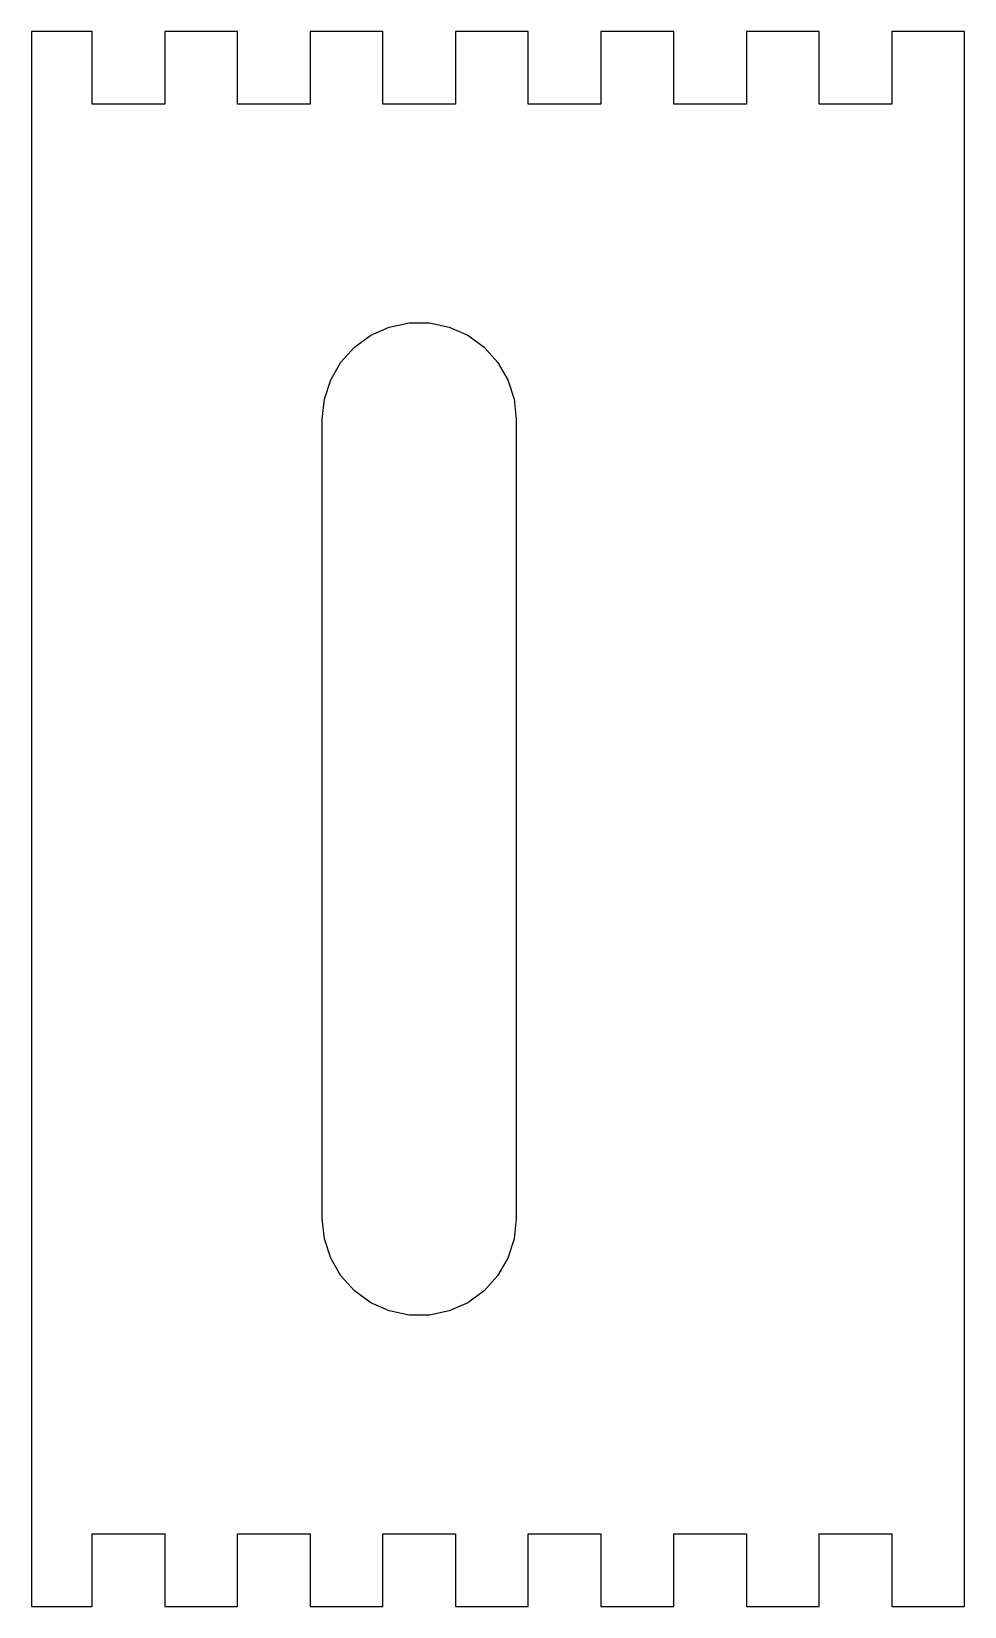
# Model space of a CAD drawing. Header units: metres. Extents: x 0 to 244, y 0 to 413.
import ezdxf

# ---------------------------------------------------------------- set-up
doc = ezdxf.new("R2010")
doc.units = ezdxf.units.M

msp = doc.modelspace()

# ---------------------------------------------------------------- linework, layer by layer
for p, q in [((15.875, 412.75), (0, 412.75)), ((0, 412.75), (0, 0)), ((15.875, 393.7), (15.875, 412.75)), ((53.975, 412.75), (34.925, 412.75)), ((34.925, 412.75), (34.925, 393.7)), ((53.975, 393.7), (53.975, 412.75)), ((92.075, 412.75), (73.025, 412.75)), ((73.025, 412.75), (73.025, 393.7)), ((92.075, 393.7), (92.075, 412.75)), ((130.175, 412.75), (111.125, 412.75)), ((111.125, 412.75), (111.125, 393.7)), ((130.175, 393.7), (130.175, 412.75)), ((168.275, 412.75), (149.225, 412.75)), ((149.225, 412.75), (149.225, 393.7)), ((168.275, 393.7), (168.275, 412.75)), ((206.375, 412.75), (187.325, 412.75)), ((187.325, 412.75), (187.325, 393.7)), ((206.375, 393.7), (206.375, 412.75)), ((244.475, 412.75), (225.425, 412.75)), ((225.425, 412.75), (225.425, 393.7)), ((244.475, 0), (244.475, 412.75)), ((34.925, 393.7), (15.875, 393.7)), ((73.025, 393.7), (53.975, 393.7)), ((111.125, 393.7), (92.075, 393.7)), ((149.225, 393.7), (130.175, 393.7)), ((187.325, 393.7), (168.275, 393.7)), ((225.425, 393.7), (206.375, 393.7)), ((88.9, 333.147), (93.751, 335.307)), ((93.751, 335.307), (98.945, 336.411)), ((98.945, 336.411), (104.255, 336.411)), ((104.255, 336.411), (109.449, 335.307)), ((109.449, 335.307), (114.3, 333.147)), ((84.6041, 330.026), (88.9, 333.147)), ((114.3, 333.147), (118.596, 330.026)), ((78.3959, 321.481), (81.051, 326.08)), ((81.051, 326.08), (84.6041, 330.026)), ((118.596, 330.026), (122.149, 326.08)), ((122.149, 326.08), (124.804, 321.481)), ((76.7551, 316.431), (78.3959, 321.481)), ((124.804, 321.481), (126.445, 316.431)), ((76.2, 311.15), (76.7551, 316.431)), ((126.445, 316.431), (127, 311.15)), ((76.2, 101.6), (76.2, 311.15)), ((127, 311.15), (127, 101.6)), ((76.7551, 96.319), (76.2, 101.6)), ((127, 101.6), (126.445, 96.319)), ((78.3959, 91.2689), (76.7551, 96.319)), ((126.445, 96.319), (124.804, 91.2689)), ((81.051, 86.6703), (78.3959, 91.2689)), ((124.804, 91.2689), (122.149, 86.6703)), ((84.6041, 82.7241), (81.051, 86.6703)), ((88.9, 79.603), (84.6041, 82.7241)), ((118.596, 82.7241), (114.3, 79.603)), ((122.149, 86.6703), (118.596, 82.7241)), ((93.751, 77.4432), (88.9, 79.603)), ((114.3, 79.603), (109.449, 77.4432)), ((98.945, 76.3391), (93.751, 77.4432)), ((104.255, 76.3391), (98.945, 76.3391)), ((109.449, 77.4432), (104.255, 76.3391)), ((15.875, 19.05), (34.925, 19.05)), ((15.875, 0), (15.875, 19.05)), ((34.925, 19.05), (34.925, 0)), ((53.975, 0), (53.975, 19.05)), ((53.975, 19.05), (73.025, 19.05)), ((73.025, 19.05), (73.025, 0)), ((92.075, 0), (92.075, 19.05)), ((92.075, 19.05), (111.125, 19.05)), ((111.125, 19.05), (111.125, 0)), ((130.175, 0), (130.175, 19.05)), ((130.175, 19.05), (149.225, 19.05)), ((149.225, 19.05), (149.225, 0)), ((168.275, 0), (168.275, 19.05)), ((168.275, 19.05), (187.325, 19.05)), ((187.325, 19.05), (187.325, 0)), ((206.375, 0), (206.375, 19.05)), ((206.375, 19.05), (225.425, 19.05)), ((225.425, 19.05), (225.425, 0)), ((0, 0), (15.875, 0)), ((34.925, 0), (53.975, 0)), ((73.025, 0), (92.075, 0)), ((111.125, 0), (130.175, 0)), ((149.225, 0), (168.275, 0)), ((187.325, 0), (206.375, 0)), ((225.425, 0), (244.475, 0))]:
    msp.add_line(p, q)

doc.saveas('drawing.dxf')
